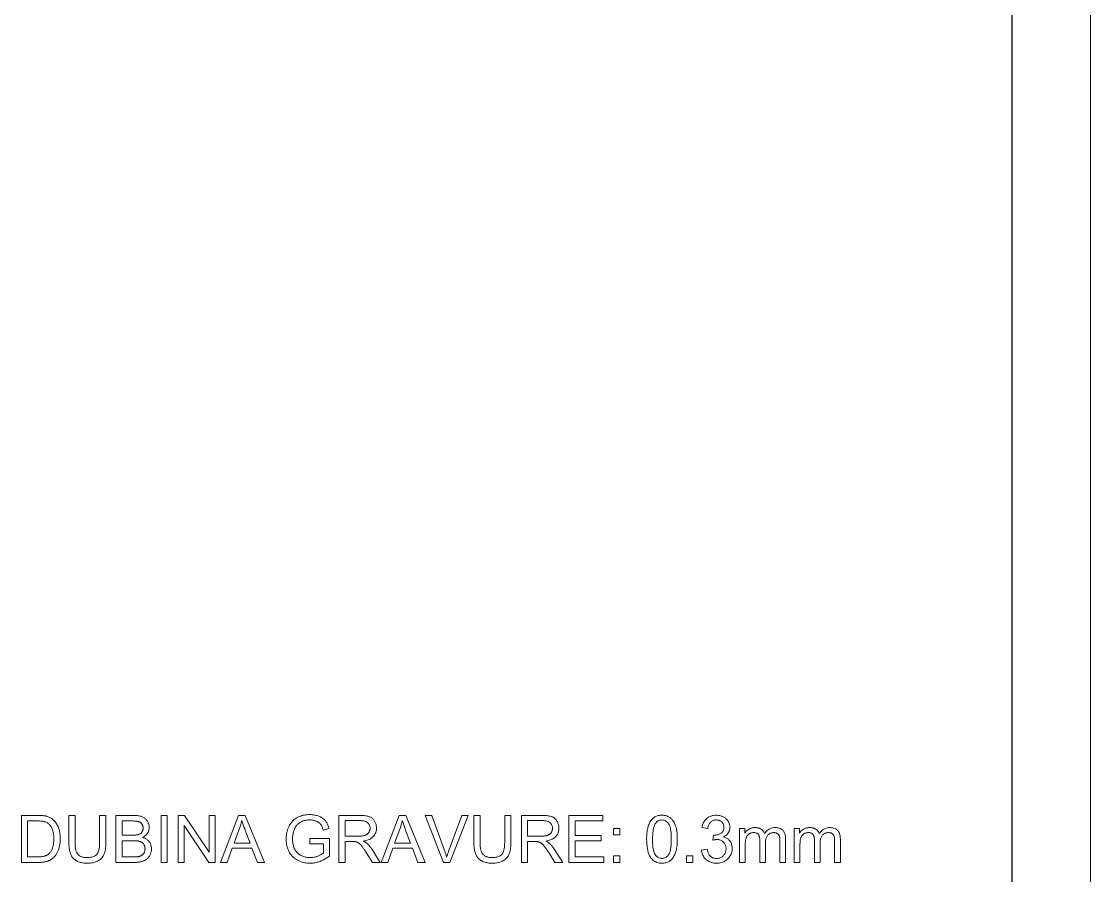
# Model space of a CAD drawing. Extents: x 0 to 297, y 0 to 420.
# Drawn here: x 228.8 to 297, y 50 to 104.5 of the extents above; entities that cross this region are included whole.
import ezdxf

# ---------------------------------------------------------------- set-up
doc = ezdxf.new("R2010")
doc.units = 0

msp = doc.modelspace()

# ---------------------------------------------------------------- linework, layer by layer
at = {"color": 7, "lineweight": 13}
msp.add_line((297, 0), (297, 420), dxfattribs=at)
at = {"color": 7, "lineweight": 30}
msp.add_line((292, 5), (292, 415), dxfattribs=at)
at = {"color": 7, "lineweight": 13}
for points in [[(228.758, 50.798), (228.758, 53.798), (229.792, 53.798), (229.86, 53.798), (229.925, 53.797), (229.987, 53.794), (230.045, 53.791), (230.1, 53.788), (230.152, 53.783), (230.2, 53.777), (230.245, 53.771), (230.287, 53.763), (230.326, 53.755), (230.377, 53.742), (230.426, 53.728), (230.474, 53.711), (230.52, 53.692), (230.565, 53.672), (230.608, 53.649), (230.65, 53.625), (230.69, 53.599), (230.729, 53.571), (230.766, 53.54), (230.812, 53.499), (230.856, 53.456), (230.897, 53.41), (230.936, 53.362), (230.973, 53.312), (231.007, 53.26), (231.039, 53.205), (231.069, 53.148), (231.096, 53.089), (231.121, 53.028), (231.143, 52.965), (231.163, 52.899), (231.181, 52.833), (231.196, 52.764), (231.209, 52.693), (231.22, 52.621), (231.228, 52.547), (231.234, 52.472), (231.237, 52.394), (231.238, 52.315), (231.238, 52.247), (231.235, 52.181), (231.231, 52.117), (231.226, 52.054), (231.218, 51.992), (231.21, 51.933), (231.199, 51.874), (231.187, 51.818), (231.174, 51.763), (231.159, 51.709), (231.142, 51.657), (231.125, 51.607), (231.107, 51.559), (231.088, 51.512), (231.068, 51.468), (231.047, 51.425), (231.025, 51.384), (231.002, 51.345), (230.978, 51.308), (230.954, 51.272), (230.929, 51.238), (230.903, 51.206), (230.877, 51.175), (230.85, 51.145), (230.823, 51.118), (230.796, 51.091), (230.768, 51.066), (230.739, 51.043), (230.71, 51.02), (230.681, 51), (230.65, 50.98), (230.619, 50.962), (230.586, 50.945), (230.552, 50.928), (230.517, 50.913), (230.481, 50.898), (230.443, 50.884), (230.404, 50.872), (230.364, 50.86), (230.323, 50.849), (230.28, 50.84), (230.236, 50.831), (230.191, 50.823), (230.145, 50.817), (230.097, 50.811), (230.048, 50.806), (229.998, 50.803), (229.947, 50.8), (229.895, 50.799), (229.841, 50.798)], [(229.155, 51.152), (229.796, 51.152), (229.854, 51.153), (229.909, 51.155), (229.962, 51.157), (230.013, 51.161), (230.06, 51.166), (230.106, 51.172), (230.148, 51.179), (230.189, 51.188), (230.226, 51.197), (230.261, 51.208), (230.294, 51.219), (230.326, 51.231), (230.356, 51.245), (230.385, 51.259), (230.413, 51.274), (230.439, 51.29), (230.464, 51.307), (230.488, 51.325), (230.51, 51.343), (230.53, 51.363), (230.558, 51.392), (230.584, 51.423), (230.609, 51.457), (230.633, 51.492), (230.656, 51.529), (230.677, 51.568), (230.697, 51.608), (230.716, 51.651), (230.734, 51.696), (230.75, 51.743), (230.765, 51.791), (230.779, 51.842), (230.791, 51.895), (230.801, 51.95), (230.809, 52.006), (230.817, 52.065), (230.822, 52.126), (230.826, 52.189), (230.828, 52.254), (230.829, 52.321), (230.828, 52.413), (230.823, 52.5), (230.815, 52.584), (230.804, 52.662), (230.791, 52.737), (230.774, 52.807), (230.753, 52.873), (230.73, 52.934), (230.704, 52.991), (230.675, 53.044), (230.643, 53.093), (230.61, 53.139), (230.576, 53.181), (230.54, 53.22), (230.504, 53.255), (230.465, 53.287), (230.426, 53.316), (230.385, 53.342), (230.343, 53.364), (230.299, 53.383), (230.265, 53.395), (230.228, 53.405), (230.186, 53.414), (230.14, 53.422), (230.091, 53.429), (230.038, 53.434), (229.98, 53.439), (229.919, 53.442), (229.854, 53.444), (229.785, 53.444), (229.155, 53.444)], [(233.753, 53.798), (234.15, 53.798), (234.15, 52.065), (234.149, 51.976), (234.146, 51.892), (234.141, 51.81), (234.134, 51.733), (234.125, 51.659), (234.114, 51.589), (234.1, 51.523), (234.085, 51.461), (234.068, 51.402), (234.048, 51.347), (234.026, 51.295), (234.001, 51.244), (233.972, 51.196), (233.94, 51.15), (233.905, 51.106), (233.866, 51.063), (233.824, 51.023), (233.779, 50.985), (233.73, 50.948), (233.679, 50.914), (233.624, 50.882), (233.565, 50.854), (233.503, 50.829), (233.438, 50.807), (233.37, 50.789), (233.298, 50.774), (233.223, 50.762), (233.145, 50.754), (233.063, 50.749), (232.978, 50.747), (232.895, 50.749), (232.815, 50.753), (232.739, 50.76), (232.665, 50.77), (232.595, 50.783), (232.527, 50.799), (232.463, 50.818), (232.402, 50.84), (232.343, 50.865), (232.288, 50.892), (232.236, 50.923), (232.187, 50.956), (232.141, 50.991), (232.098, 51.029), (232.059, 51.07), (232.022, 51.114), (231.988, 51.16), (231.958, 51.208), (231.93, 51.259), (231.906, 51.313), (231.884, 51.37), (231.864, 51.431), (231.847, 51.496), (231.832, 51.565), (231.82, 51.639), (231.809, 51.716), (231.801, 51.797), (231.796, 51.882), (231.792, 51.972), (231.791, 52.065), (231.791, 53.798), (232.188, 53.798), (232.188, 52.067), (232.189, 51.991), (232.191, 51.919), (232.194, 51.851), (232.2, 51.787), (232.206, 51.728), (232.214, 51.672), (232.224, 51.621), (232.234, 51.573), (232.247, 51.53), (232.261, 51.491), (232.276, 51.455), (232.294, 51.42), (232.314, 51.388), (232.335, 51.356), (232.359, 51.327), (232.385, 51.299), (232.413, 51.273), (232.444, 51.249), (232.476, 51.226), (232.51, 51.206), (232.546, 51.186), (232.584, 51.169), (232.624, 51.154), (232.664, 51.141), (232.707, 51.13), (232.751, 51.121), (232.797, 51.114), (232.844, 51.109), (232.893, 51.106), (232.943, 51.105), (233.028, 51.107), (233.108, 51.113), (233.183, 51.123), (233.253, 51.137), (233.318, 51.155), (233.378, 51.177), (233.433, 51.203), (233.483, 51.232), (233.527, 51.266), (233.567, 51.304), (233.603, 51.347), (233.634, 51.398), (233.662, 51.456), (233.686, 51.521), (233.707, 51.594), (233.724, 51.674), (233.737, 51.761), (233.746, 51.856), (233.752, 51.958), (233.753, 52.067)], [(234.795, 50.798), (234.795, 53.798), (235.921, 53.798), (235.988, 53.797), (236.053, 53.795), (236.115, 53.79), (236.174, 53.784), (236.23, 53.776), (236.284, 53.766), (236.335, 53.754), (236.384, 53.74), (236.429, 53.725), (236.472, 53.707), (236.513, 53.688), (236.552, 53.667), (236.589, 53.644), (236.624, 53.619), (236.657, 53.592), (236.689, 53.563), (236.719, 53.532), (236.747, 53.499), (236.773, 53.464), (236.797, 53.427), (236.82, 53.389), (236.84, 53.35), (236.857, 53.312), (236.873, 53.273), (236.886, 53.233), (236.896, 53.193), (236.905, 53.153), (236.91, 53.113), (236.914, 53.072), (236.915, 53.031), (236.914, 52.993), (236.911, 52.955), (236.906, 52.918), (236.898, 52.881), (236.889, 52.844), (236.878, 52.808), (236.864, 52.773), (236.848, 52.738), (236.831, 52.703), (236.811, 52.669), (236.789, 52.635), (236.765, 52.603), (236.739, 52.573), (236.71, 52.543), (236.68, 52.515), (236.647, 52.488), (236.612, 52.463), (236.576, 52.439), (236.537, 52.416), (236.496, 52.394), (236.549, 52.377), (236.599, 52.358), (236.648, 52.336), (236.693, 52.313), (236.736, 52.287), (236.777, 52.258), (236.815, 52.228), (236.851, 52.195), (236.884, 52.16), (236.914, 52.122), (236.942, 52.083), (236.967, 52.043), (236.989, 52.001), (237.008, 51.957), (237.024, 51.913), (237.037, 51.866), (237.047, 51.819), (237.055, 51.77), (237.059, 51.72), (237.06, 51.668), (237.059, 51.626), (237.057, 51.585), (237.052, 51.544), (237.046, 51.504), (237.038, 51.465), (237.028, 51.426), (237.017, 51.387), (237.003, 51.35), (236.988, 51.313), (236.971, 51.276), (236.953, 51.241), (236.934, 51.207), (236.914, 51.175), (236.893, 51.144), (236.872, 51.116), (236.849, 51.089), (236.826, 51.063), (236.802, 51.039), (236.777, 51.017), (236.751, 50.997), (236.725, 50.978), (236.696, 50.959), (236.667, 50.942), (236.636, 50.926), (236.604, 50.911), (236.57, 50.896), (236.535, 50.883), (236.499, 50.87), (236.462, 50.859), (236.423, 50.848), (236.383, 50.839), (236.34, 50.83), (236.296, 50.823), (236.251, 50.816), (236.203, 50.811), (236.154, 50.806), (236.103, 50.803), (236.05, 50.8), (235.995, 50.799), (235.939, 50.798)], [(235.192, 52.538), (235.841, 52.538), (235.892, 52.538), (235.94, 52.539), (235.986, 52.541), (236.028, 52.543), (236.067, 52.546), (236.104, 52.55), (236.137, 52.555), (236.168, 52.56), (236.195, 52.566), (236.219, 52.573), (236.249, 52.582), (236.277, 52.593), (236.303, 52.605), (236.329, 52.618), (236.352, 52.632), (236.374, 52.648), (236.395, 52.665), (236.414, 52.683), (236.431, 52.702), (236.447, 52.722), (236.462, 52.743), (236.475, 52.766), (236.487, 52.789), (236.497, 52.814), (236.505, 52.84), (236.512, 52.866), (236.517, 52.894), (236.521, 52.923), (236.523, 52.953), (236.524, 52.984), (236.524, 53.013), (236.521, 53.042), (236.518, 53.07), (236.513, 53.098), (236.506, 53.124), (236.498, 53.15), (236.489, 53.175), (236.478, 53.2), (236.466, 53.224), (236.453, 53.247), (236.438, 53.269), (236.422, 53.289), (236.404, 53.308), (236.385, 53.326), (236.366, 53.342), (236.345, 53.357), (236.322, 53.371), (236.299, 53.383), (236.274, 53.393), (236.248, 53.402), (236.219, 53.41), (236.187, 53.417), (236.151, 53.424), (236.111, 53.429), (236.067, 53.434), (236.02, 53.438), (235.968, 53.44), (235.913, 53.443), (235.854, 53.444), (235.792, 53.444), (235.192, 53.444)], [(237.674, 50.798), (237.674, 53.798), (238.071, 53.798), (238.071, 50.798)], [(238.767, 50.798), (238.767, 53.798), (239.174, 53.798), (240.75, 51.443), (240.75, 53.798), (241.131, 53.798), (241.131, 50.798), (240.723, 50.798), (239.148, 53.156), (239.148, 50.798)], [(241.468, 50.798), (242.62, 53.798), (243.048, 53.798), (244.276, 50.798), (243.824, 50.798), (243.474, 51.707), (242.219, 51.707), (241.89, 50.798)], [(242.334, 52.03), (243.351, 52.03), (243.038, 52.861), (243.01, 52.935), (242.984, 53.007), (242.959, 53.076), (242.935, 53.142), (242.913, 53.206), (242.893, 53.267), (242.873, 53.325), (242.856, 53.38), (242.84, 53.433), (242.825, 53.483), (242.813, 53.425), (242.8, 53.368), (242.786, 53.31), (242.772, 53.253), (242.756, 53.196), (242.739, 53.138), (242.722, 53.081), (242.703, 53.024), (242.684, 52.967), (242.663, 52.91)], [(247.161, 51.975), (247.161, 52.327), (248.432, 52.329), (248.432, 51.216), (248.373, 51.17), (248.314, 51.127), (248.255, 51.086), (248.195, 51.048), (248.135, 51.011), (248.074, 50.977), (248.013, 50.946), (247.952, 50.916), (247.89, 50.889), (247.828, 50.865), (247.766, 50.842), (247.703, 50.822), (247.64, 50.805), (247.577, 50.789), (247.513, 50.777), (247.449, 50.766), (247.385, 50.758), (247.32, 50.752), (247.255, 50.748), (247.19, 50.747), (247.102, 50.749), (247.016, 50.755), (246.932, 50.764), (246.849, 50.777), (246.768, 50.794), (246.689, 50.815), (246.611, 50.84), (246.534, 50.868), (246.46, 50.9), (246.387, 50.936), (246.316, 50.976), (246.249, 51.019), (246.186, 51.065), (246.126, 51.115), (246.07, 51.168), (246.017, 51.224), (245.968, 51.284), (245.922, 51.347), (245.88, 51.414), (245.841, 51.484), (245.806, 51.556), (245.775, 51.63), (245.747, 51.706), (245.724, 51.784), (245.703, 51.863), (245.687, 51.944), (245.674, 52.026), (245.665, 52.111), (245.659, 52.196), (245.657, 52.284), (245.659, 52.371), (245.665, 52.457), (245.674, 52.541), (245.687, 52.625), (245.703, 52.707), (245.723, 52.788), (245.747, 52.868), (245.774, 52.947), (245.806, 53.025), (245.84, 53.101), (245.879, 53.175), (245.92, 53.246), (245.965, 53.312), (246.013, 53.374), (246.064, 53.432), (246.118, 53.487), (246.176, 53.537), (246.236, 53.584), (246.3, 53.626), (246.367, 53.665), (246.437, 53.7), (246.509, 53.732), (246.583, 53.759), (246.659, 53.783), (246.737, 53.803), (246.817, 53.82), (246.9, 53.833), (246.984, 53.842), (247.071, 53.848), (247.159, 53.849), (247.224, 53.848), (247.287, 53.845), (247.349, 53.84), (247.41, 53.833), (247.469, 53.823), (247.527, 53.812), (247.584, 53.798), (247.64, 53.782), (247.694, 53.764), (247.748, 53.744), (247.799, 53.722), (247.848, 53.699), (247.895, 53.673), (247.94, 53.646), (247.982, 53.618), (248.022, 53.588), (248.06, 53.556), (248.096, 53.522), (248.129, 53.487), (248.16, 53.45), (248.189, 53.412), (248.217, 53.371), (248.243, 53.327), (248.268, 53.281), (248.291, 53.233), (248.313, 53.183), (248.334, 53.131), (248.353, 53.076), (248.371, 53.019), (248.387, 52.959), (248.029, 52.861), (248.015, 52.906), (248.001, 52.949), (247.986, 52.99), (247.97, 53.029), (247.953, 53.066), (247.936, 53.101), (247.918, 53.134), (247.9, 53.165), (247.881, 53.194), (247.861, 53.221), (247.84, 53.247), (247.818, 53.272), (247.793, 53.295), (247.767, 53.318), (247.739, 53.339), (247.71, 53.36), (247.679, 53.379), (247.646, 53.397), (247.611, 53.415), (247.575, 53.431), (247.537, 53.446), (247.499, 53.459), (247.459, 53.471), (247.419, 53.481), (247.378, 53.49), (247.337, 53.497), (247.294, 53.503), (247.251, 53.507), (247.206, 53.509), (247.161, 53.51), (247.108, 53.509), (247.055, 53.506), (247.005, 53.502), (246.955, 53.496), (246.908, 53.489), (246.861, 53.48), (246.816, 53.469), (246.773, 53.457), (246.731, 53.443), (246.691, 53.427), (246.652, 53.41), (246.614, 53.392), (246.578, 53.372), (246.544, 53.352), (246.511, 53.331), (246.48, 53.309), (246.45, 53.285), (246.422, 53.261), (246.396, 53.235), (246.37, 53.209), (246.347, 53.182), (246.324, 53.154), (246.302, 53.125), (246.282, 53.097), (246.262, 53.067), (246.244, 53.037), (246.227, 53.007), (246.21, 52.976), (246.195, 52.944), (246.181, 52.912), (246.159, 52.856), (246.14, 52.799), (246.123, 52.741), (246.108, 52.682), (246.095, 52.622), (246.085, 52.561), (246.077, 52.5), (246.071, 52.437), (246.068, 52.373), (246.067, 52.309), (246.068, 52.23), (246.072, 52.153), (246.079, 52.08), (246.089, 52.009), (246.101, 51.94), (246.116, 51.874), (246.134, 51.811), (246.155, 51.751), (246.178, 51.693), (246.205, 51.637), (246.234, 51.585), (246.265, 51.535), (246.299, 51.488), (246.335, 51.443), (246.374, 51.402), (246.416, 51.363), (246.46, 51.327), (246.506, 51.294), (246.555, 51.264), (246.607, 51.236), (246.66, 51.211), (246.714, 51.189), (246.768, 51.169), (246.823, 51.152), (246.879, 51.138), (246.935, 51.126), (246.992, 51.117), (247.05, 51.11), (247.108, 51.107), (247.167, 51.105), (247.219, 51.106), (247.27, 51.109), (247.321, 51.114), (247.372, 51.121), (247.422, 51.13), (247.472, 51.141), (247.522, 51.154), (247.572, 51.169), (247.622, 51.186), (247.671, 51.204), (247.719, 51.224), (247.764, 51.245), (247.808, 51.265), (247.848, 51.286), (247.887, 51.307), (247.923, 51.328), (247.957, 51.35), (247.988, 51.372), (248.017, 51.394), (248.043, 51.416), (248.043, 51.975)], [(249.024, 50.798), (249.024, 53.798), (250.354, 53.798), (250.432, 53.797), (250.506, 53.795), (250.577, 53.791), (250.644, 53.785), (250.707, 53.778), (250.766, 53.769), (250.821, 53.759), (250.872, 53.747), (250.92, 53.733), (250.964, 53.717), (251.004, 53.7), (251.044, 53.68), (251.081, 53.658), (251.117, 53.633), (251.151, 53.606), (251.184, 53.576), (251.215, 53.544), (251.244, 53.509), (251.271, 53.472), (251.297, 53.432), (251.321, 53.391), (251.342, 53.348), (251.361, 53.305), (251.377, 53.261), (251.391, 53.217), (251.402, 53.171), (251.411, 53.124), (251.417, 53.077), (251.421, 53.029), (251.422, 52.98), (251.42, 52.917), (251.414, 52.856), (251.403, 52.797), (251.389, 52.74), (251.37, 52.686), (251.348, 52.633), (251.321, 52.582), (251.29, 52.533), (251.255, 52.486), (251.215, 52.442), (251.172, 52.399), (251.124, 52.36), (251.071, 52.325), (251.014, 52.292), (250.952, 52.262), (250.886, 52.236), (250.816, 52.213), (250.74, 52.193), (250.661, 52.177), (250.577, 52.163), (250.608, 52.148), (250.637, 52.133), (250.664, 52.118), (250.691, 52.103), (250.715, 52.088), (250.739, 52.073), (250.76, 52.058), (250.78, 52.043), (250.799, 52.029), (250.816, 52.014), (250.851, 51.981), (250.885, 51.947), (250.919, 51.911), (250.952, 51.873), (250.986, 51.834), (251.018, 51.794), (251.051, 51.751), (251.083, 51.707), (251.114, 51.662), (251.146, 51.615), (251.667, 50.798), (251.168, 50.798), (250.771, 51.422), (250.737, 51.475), (250.704, 51.525), (250.672, 51.573), (250.642, 51.618), (250.613, 51.661), (250.585, 51.701), (250.558, 51.738), (250.532, 51.773), (250.508, 51.806), (250.485, 51.836), (250.462, 51.864), (250.441, 51.89), (250.419, 51.914), (250.398, 51.937), (250.378, 51.958), (250.358, 51.977), (250.339, 51.994), (250.32, 52.01), (250.301, 52.024), (250.283, 52.036), (250.265, 52.047), (250.247, 52.058), (250.229, 52.068), (250.211, 52.077), (250.193, 52.085), (250.175, 52.093), (250.157, 52.1), (250.139, 52.106), (250.12, 52.111), (250.102, 52.116), (250.088, 52.119), (250.072, 52.121), (250.054, 52.123), (250.034, 52.125), (250.013, 52.127), (249.99, 52.128), (249.965, 52.129), (249.939, 52.13), (249.911, 52.13), (249.881, 52.13), (249.421, 52.13), (249.421, 50.798)], [(249.421, 52.474), (250.274, 52.474), (250.327, 52.475), (250.378, 52.477), (250.427, 52.479), (250.473, 52.483), (250.516, 52.488), (250.558, 52.495), (250.597, 52.502), (250.633, 52.51), (250.668, 52.52), (250.7, 52.531), (250.729, 52.542), (250.758, 52.556), (250.785, 52.57), (250.811, 52.586), (250.835, 52.604), (250.857, 52.622), (250.878, 52.642), (250.898, 52.664), (250.916, 52.687), (250.933, 52.711), (250.948, 52.736), (250.962, 52.761), (250.974, 52.787), (250.984, 52.813), (250.993, 52.84), (251, 52.867), (251.005, 52.894), (251.009, 52.922), (251.012, 52.951), (251.013, 52.98), (251.011, 53.022), (251.006, 53.062), (250.999, 53.101), (250.988, 53.138), (250.974, 53.174), (250.957, 53.208), (250.937, 53.241), (250.914, 53.272), (250.887, 53.301), (250.858, 53.33), (250.825, 53.356), (250.789, 53.379), (250.749, 53.4), (250.706, 53.417), (250.659, 53.432), (250.608, 53.445), (250.554, 53.454), (250.496, 53.461), (250.435, 53.465), (250.37, 53.467), (249.421, 53.467)], [(251.715, 50.798), (252.867, 53.798), (253.294, 53.798), (254.522, 50.798), (254.07, 50.798), (253.72, 51.707), (252.466, 51.707), (252.136, 50.798)], [(252.58, 52.03), (253.597, 52.03), (253.284, 52.861), (253.256, 52.935), (253.23, 53.007), (253.205, 53.076), (253.181, 53.142), (253.159, 53.206), (253.139, 53.267), (253.12, 53.325), (253.102, 53.38), (253.086, 53.433), (253.071, 53.483), (253.059, 53.425), (253.046, 53.368), (253.033, 53.31), (253.018, 53.253), (253.002, 53.196), (252.986, 53.138), (252.968, 53.081), (252.949, 53.024), (252.93, 52.967), (252.91, 52.91)], [(255.697, 50.798), (254.534, 53.798), (254.964, 53.798), (255.744, 51.619), (255.762, 51.567), (255.78, 51.515), (255.798, 51.465), (255.814, 51.415), (255.83, 51.365), (255.846, 51.316), (255.861, 51.268), (255.875, 51.221), (255.888, 51.174), (255.901, 51.128), (255.916, 51.177), (255.93, 51.226), (255.945, 51.275), (255.961, 51.324), (255.977, 51.373), (255.993, 51.422), (256.01, 51.472), (256.027, 51.521), (256.045, 51.57), (256.063, 51.619), (256.873, 53.798), (257.279, 53.798), (256.104, 50.798)], [(259.603, 53.798), (260, 53.798), (260, 52.065), (259.999, 51.976), (259.996, 51.892), (259.991, 51.81), (259.984, 51.733), (259.975, 51.659), (259.964, 51.589), (259.95, 51.523), (259.935, 51.461), (259.917, 51.402), (259.898, 51.347), (259.876, 51.295), (259.851, 51.244), (259.822, 51.196), (259.79, 51.15), (259.755, 51.106), (259.716, 51.063), (259.674, 51.023), (259.629, 50.985), (259.58, 50.948), (259.529, 50.914), (259.474, 50.882), (259.415, 50.854), (259.353, 50.829), (259.288, 50.807), (259.22, 50.789), (259.148, 50.774), (259.073, 50.762), (258.995, 50.754), (258.913, 50.749), (258.828, 50.747), (258.745, 50.749), (258.665, 50.753), (258.589, 50.76), (258.515, 50.77), (258.445, 50.783), (258.377, 50.799), (258.313, 50.818), (258.252, 50.84), (258.193, 50.865), (258.138, 50.892), (258.086, 50.923), (258.037, 50.956), (257.991, 50.991), (257.948, 51.029), (257.908, 51.07), (257.872, 51.114), (257.838, 51.16), (257.807, 51.208), (257.78, 51.259), (257.755, 51.313), (257.734, 51.37), (257.714, 51.431), (257.697, 51.496), (257.682, 51.565), (257.67, 51.639), (257.659, 51.716), (257.651, 51.797), (257.645, 51.882), (257.642, 51.972), (257.641, 52.065), (257.641, 53.798), (258.038, 53.798), (258.038, 52.067), (258.039, 51.991), (258.041, 51.919), (258.044, 51.851), (258.049, 51.787), (258.056, 51.728), (258.064, 51.672), (258.073, 51.621), (258.084, 51.573), (258.097, 51.53), (258.111, 51.491), (258.126, 51.455), (258.144, 51.42), (258.164, 51.388), (258.185, 51.356), (258.209, 51.327), (258.235, 51.299), (258.263, 51.273), (258.294, 51.249), (258.326, 51.226), (258.36, 51.206), (258.396, 51.186), (258.434, 51.169), (258.473, 51.154), (258.514, 51.141), (258.557, 51.13), (258.601, 51.121), (258.647, 51.114), (258.694, 51.109), (258.743, 51.106), (258.793, 51.105), (258.878, 51.107), (258.958, 51.113), (259.033, 51.123), (259.103, 51.137), (259.168, 51.155), (259.228, 51.177), (259.283, 51.203), (259.333, 51.232), (259.377, 51.266), (259.417, 51.304), (259.453, 51.347), (259.484, 51.398), (259.512, 51.456), (259.536, 51.521), (259.557, 51.594), (259.574, 51.674), (259.587, 51.761), (259.596, 51.856), (259.602, 51.958), (259.603, 52.067)], [(260.667, 50.798), (260.667, 53.798), (261.998, 53.798), (262.076, 53.797), (262.15, 53.795), (262.221, 53.791), (262.288, 53.785), (262.351, 53.778), (262.41, 53.769), (262.465, 53.759), (262.516, 53.747), (262.564, 53.733), (262.607, 53.717), (262.648, 53.7), (262.688, 53.68), (262.725, 53.658), (262.761, 53.633), (262.795, 53.606), (262.828, 53.576), (262.859, 53.544), (262.888, 53.509), (262.915, 53.472), (262.941, 53.432), (262.965, 53.391), (262.986, 53.348), (263.005, 53.305), (263.021, 53.261), (263.035, 53.217), (263.046, 53.171), (263.055, 53.124), (263.061, 53.077), (263.065, 53.029), (263.066, 52.98), (263.064, 52.917), (263.058, 52.856), (263.047, 52.797), (263.033, 52.74), (263.014, 52.686), (262.991, 52.633), (262.965, 52.582), (262.934, 52.533), (262.898, 52.486), (262.859, 52.442), (262.816, 52.399), (262.767, 52.36), (262.715, 52.325), (262.658, 52.292), (262.596, 52.262), (262.53, 52.236), (262.46, 52.213), (262.384, 52.193), (262.305, 52.177), (262.221, 52.163), (262.251, 52.148), (262.281, 52.133), (262.308, 52.118), (262.335, 52.103), (262.359, 52.088), (262.383, 52.073), (262.404, 52.058), (262.424, 52.043), (262.443, 52.029), (262.46, 52.014), (262.495, 51.981), (262.529, 51.947), (262.563, 51.911), (262.596, 51.873), (262.629, 51.834), (262.662, 51.794), (262.695, 51.751), (262.727, 51.707), (262.758, 51.662), (262.79, 51.615), (263.311, 50.798), (262.812, 50.798), (262.415, 51.422), (262.381, 51.475), (262.348, 51.525), (262.316, 51.573), (262.286, 51.618), (262.257, 51.661), (262.228, 51.701), (262.202, 51.738), (262.176, 51.773), (262.152, 51.806), (262.129, 51.836), (262.106, 51.864), (262.085, 51.89), (262.063, 51.914), (262.042, 51.937), (262.022, 51.958), (262.002, 51.977), (261.983, 51.994), (261.964, 52.01), (261.945, 52.024), (261.927, 52.036), (261.909, 52.047), (261.891, 52.058), (261.873, 52.068), (261.855, 52.077), (261.837, 52.085), (261.819, 52.093), (261.801, 52.1), (261.783, 52.106), (261.764, 52.111), (261.746, 52.116), (261.732, 52.119), (261.715, 52.121), (261.698, 52.123), (261.678, 52.125), (261.657, 52.127), (261.634, 52.128), (261.609, 52.129), (261.583, 52.13), (261.555, 52.13), (261.525, 52.13), (261.064, 52.13), (261.064, 50.798)], [(261.064, 52.474), (261.918, 52.474), (261.971, 52.475), (262.022, 52.477), (262.07, 52.479), (262.117, 52.483), (262.16, 52.488), (262.202, 52.495), (262.241, 52.502), (262.277, 52.51), (262.312, 52.52), (262.343, 52.531), (262.373, 52.542), (262.402, 52.556), (262.429, 52.57), (262.454, 52.586), (262.479, 52.604), (262.501, 52.622), (262.522, 52.642), (262.542, 52.664), (262.56, 52.687), (262.577, 52.711), (262.592, 52.736), (262.605, 52.761), (262.617, 52.787), (262.628, 52.813), (262.637, 52.84), (262.644, 52.867), (262.649, 52.894), (262.653, 52.922), (262.656, 52.951), (262.657, 52.98), (262.655, 53.022), (262.65, 53.062), (262.643, 53.101), (262.632, 53.138), (262.618, 53.174), (262.601, 53.208), (262.581, 53.241), (262.558, 53.272), (262.531, 53.301), (262.502, 53.33), (262.469, 53.356), (262.433, 53.379), (262.393, 53.4), (262.35, 53.417), (262.303, 53.432), (262.252, 53.445), (262.198, 53.454), (262.14, 53.461), (262.079, 53.465), (262.014, 53.467), (261.064, 53.467)], [(263.696, 50.798), (263.696, 53.798), (265.865, 53.798), (265.865, 53.444), (264.093, 53.444), (264.093, 52.525), (265.753, 52.525), (265.753, 52.173), (264.093, 52.173), (264.093, 51.152), (265.935, 51.152), (265.935, 50.798)], [(268.663, 52.278), (268.664, 52.382), (268.667, 52.482), (268.673, 52.578), (268.68, 52.67), (268.69, 52.758), (268.702, 52.842), (268.716, 52.921), (268.733, 52.996), (268.751, 53.067), (268.772, 53.134), (268.795, 53.198), (268.82, 53.258), (268.847, 53.315), (268.877, 53.37), (268.908, 53.422), (268.942, 53.47), (268.978, 53.516), (269.015, 53.558), (269.055, 53.598), (269.098, 53.635), (269.142, 53.668), (269.188, 53.698), (269.237, 53.724), (269.288, 53.747), (269.341, 53.767), (269.397, 53.782), (269.454, 53.795), (269.514, 53.804), (269.577, 53.809), (269.641, 53.811), (269.689, 53.81), (269.735, 53.807), (269.78, 53.802), (269.825, 53.795), (269.868, 53.786), (269.909, 53.776), (269.95, 53.763), (269.989, 53.748), (270.027, 53.732), (270.064, 53.713), (270.1, 53.693), (270.135, 53.671), (270.168, 53.647), (270.2, 53.622), (270.231, 53.595), (270.26, 53.566), (270.288, 53.535), (270.315, 53.503), (270.341, 53.469), (270.365, 53.433), (270.389, 53.396), (270.411, 53.357), (270.432, 53.316), (270.452, 53.274), (270.471, 53.23), (270.489, 53.184), (270.506, 53.137), (270.522, 53.089), (270.538, 53.039), (270.552, 52.987), (270.564, 52.932), (270.576, 52.874), (270.586, 52.813), (270.595, 52.747), (270.602, 52.678), (270.608, 52.605), (270.613, 52.529), (270.616, 52.449), (270.618, 52.365), (270.619, 52.278), (270.618, 52.174), (270.615, 52.075), (270.609, 51.979), (270.602, 51.888), (270.592, 51.801), (270.58, 51.718), (270.566, 51.638), (270.55, 51.563), (270.531, 51.492), (270.511, 51.426), (270.488, 51.362), (270.463, 51.302), (270.436, 51.244), (270.407, 51.19), (270.375, 51.138), (270.342, 51.089), (270.306, 51.044), (270.268, 51.001), (270.228, 50.961), (270.186, 50.924), (270.142, 50.891), (270.095, 50.86), (270.046, 50.834), (269.995, 50.811), (269.942, 50.791), (269.886, 50.775), (269.828, 50.763), (269.768, 50.754), (269.706, 50.749), (269.641, 50.747), (269.556, 50.75), (269.475, 50.76), (269.397, 50.775), (269.324, 50.797), (269.254, 50.825), (269.187, 50.859), (269.125, 50.9), (269.066, 50.946), (269.011, 50.999), (268.959, 51.058), (268.903, 51.138), (268.853, 51.227), (268.808, 51.325), (268.77, 51.433), (268.737, 51.55), (268.71, 51.677), (268.689, 51.813), (268.675, 51.959), (268.666, 52.114)], [(269.041, 52.278), (269.043, 52.135), (269.048, 52.002), (269.057, 51.879), (269.069, 51.766), (269.085, 51.663), (269.104, 51.569), (269.126, 51.486), (269.152, 51.412), (269.181, 51.348), (269.214, 51.295), (269.25, 51.248), (269.287, 51.207), (269.325, 51.17), (269.365, 51.138), (269.407, 51.111), (269.451, 51.089), (269.496, 51.072), (269.543, 51.06), (269.591, 51.052), (269.641, 51.05), (269.691, 51.052), (269.739, 51.06), (269.786, 51.072), (269.831, 51.089), (269.874, 51.111), (269.916, 51.138), (269.957, 51.17), (269.995, 51.207), (270.032, 51.249), (270.068, 51.296), (270.1, 51.35), (270.13, 51.413), (270.156, 51.487), (270.178, 51.571), (270.197, 51.664), (270.213, 51.767), (270.225, 51.88), (270.234, 52.003), (270.239, 52.135), (270.24, 52.278), (270.239, 52.421), (270.234, 52.554), (270.225, 52.678), (270.213, 52.791), (270.197, 52.894), (270.178, 52.988), (270.156, 53.071), (270.13, 53.145), (270.1, 53.208), (270.068, 53.262), (270.032, 53.308), (269.995, 53.35), (269.956, 53.386), (269.916, 53.418), (269.873, 53.445), (269.829, 53.467), (269.784, 53.484), (269.737, 53.496), (269.688, 53.503), (269.637, 53.506), (269.587, 53.504), (269.539, 53.497), (269.494, 53.486), (269.45, 53.471), (269.409, 53.452), (269.369, 53.428), (269.332, 53.4), (269.296, 53.368), (269.263, 53.332), (269.232, 53.291), (269.195, 53.231), (269.163, 53.163), (269.135, 53.084), (269.11, 52.997), (269.089, 52.9), (269.072, 52.794), (269.058, 52.679), (269.049, 52.555), (269.043, 52.421)], [(272.16, 51.59), (272.528, 51.639), (272.542, 51.578), (272.557, 51.521), (272.574, 51.467), (272.593, 51.417), (272.614, 51.37), (272.637, 51.327), (272.661, 51.287), (272.687, 51.25), (272.715, 51.218), (272.744, 51.188), (272.775, 51.162), (272.808, 51.138), (272.842, 51.118), (272.877, 51.1), (272.913, 51.085), (272.951, 51.072), (272.99, 51.062), (273.031, 51.056), (273.073, 51.051), (273.116, 51.05), (273.167, 51.052), (273.216, 51.057), (273.264, 51.066), (273.311, 51.079), (273.355, 51.095), (273.398, 51.115), (273.44, 51.138), (273.48, 51.165), (273.518, 51.196), (273.555, 51.23), (273.589, 51.267), (273.619, 51.306), (273.646, 51.346), (273.669, 51.388), (273.689, 51.432), (273.705, 51.477), (273.718, 51.524), (273.726, 51.573), (273.732, 51.624), (273.734, 51.676), (273.732, 51.726), (273.727, 51.774), (273.719, 51.82), (273.707, 51.865), (273.692, 51.908), (273.674, 51.949), (273.652, 51.988), (273.628, 52.025), (273.599, 52.061), (273.568, 52.095), (273.534, 52.126), (273.498, 52.154), (273.46, 52.179), (273.421, 52.2), (273.38, 52.218), (273.337, 52.233), (273.292, 52.245), (273.245, 52.253), (273.197, 52.258), (273.146, 52.259), (273.125, 52.259), (273.103, 52.258), (273.079, 52.256), (273.055, 52.253), (273.029, 52.249), (273.003, 52.245), (272.975, 52.239), (272.947, 52.233), (272.917, 52.226), (272.886, 52.218), (272.927, 52.542), (272.935, 52.541), (272.942, 52.54), (272.948, 52.54), (272.955, 52.539), (272.961, 52.539), (272.966, 52.538), (272.972, 52.538), (272.977, 52.538), (272.982, 52.538), (272.987, 52.538), (273.033, 52.539), (273.079, 52.543), (273.124, 52.549), (273.167, 52.557), (273.21, 52.568), (273.252, 52.582), (273.293, 52.598), (273.333, 52.616), (273.372, 52.637), (273.41, 52.66), (273.446, 52.686), (273.478, 52.715), (273.506, 52.746), (273.531, 52.78), (273.552, 52.817), (273.568, 52.856), (273.582, 52.898), (273.591, 52.942), (273.597, 52.989), (273.599, 53.039), (273.597, 53.079), (273.593, 53.117), (273.586, 53.154), (273.577, 53.19), (273.564, 53.224), (273.549, 53.257), (273.531, 53.289), (273.511, 53.319), (273.488, 53.347), (273.461, 53.375), (273.433, 53.4), (273.403, 53.423), (273.372, 53.443), (273.339, 53.46), (273.304, 53.474), (273.268, 53.486), (273.23, 53.496), (273.191, 53.502), (273.15, 53.506), (273.107, 53.508), (273.065, 53.506), (273.024, 53.502), (272.985, 53.496), (272.947, 53.486), (272.91, 53.474), (272.875, 53.459), (272.842, 53.442), (272.81, 53.421), (272.779, 53.398), (272.749, 53.373), (272.722, 53.344), (272.696, 53.313), (272.673, 53.279), (272.651, 53.243), (272.632, 53.204), (272.614, 53.162), (272.599, 53.117), (272.586, 53.07), (272.574, 53.02), (272.565, 52.967), (272.197, 53.033), (272.212, 53.105), (272.231, 53.174), (272.253, 53.24), (272.278, 53.303), (272.307, 53.362), (272.34, 53.417), (272.376, 53.47), (272.415, 53.519), (272.458, 53.565), (272.504, 53.607), (272.553, 53.646), (272.604, 53.68), (272.658, 53.711), (272.714, 53.737), (272.772, 53.76), (272.833, 53.778), (272.896, 53.792), (272.961, 53.802), (273.029, 53.809), (273.099, 53.811), (273.148, 53.81), (273.196, 53.806), (273.243, 53.801), (273.289, 53.794), (273.335, 53.784), (273.38, 53.773), (273.424, 53.759), (273.467, 53.743), (273.51, 53.725), (273.552, 53.705), (273.592, 53.683), (273.63, 53.66), (273.667, 53.635), (273.701, 53.609), (273.734, 53.581), (273.765, 53.551), (273.793, 53.52), (273.82, 53.487), (273.845, 53.453), (273.868, 53.418), (273.888, 53.381), (273.907, 53.344), (273.924, 53.306), (273.938, 53.268), (273.95, 53.23), (273.96, 53.191), (273.967, 53.152), (273.973, 53.112), (273.976, 53.072), (273.977, 53.031), (273.976, 52.992), (273.973, 52.955), (273.968, 52.917), (273.96, 52.881), (273.951, 52.845), (273.94, 52.81), (273.926, 52.776), (273.91, 52.742), (273.893, 52.709), (273.873, 52.677), (273.851, 52.646), (273.827, 52.616), (273.801, 52.587), (273.773, 52.56), (273.743, 52.534), (273.711, 52.509), (273.678, 52.485), (273.642, 52.463), (273.604, 52.443), (273.564, 52.423), (273.616, 52.41), (273.665, 52.393), (273.713, 52.374), (273.758, 52.353), (273.8, 52.329), (273.84, 52.302), (273.878, 52.272), (273.913, 52.24), (273.947, 52.206), (273.977, 52.168), (274.005, 52.129), (274.03, 52.087), (274.052, 52.044), (274.071, 51.998), (274.088, 51.951), (274.101, 51.901), (274.111, 51.85), (274.119, 51.797), (274.123, 51.742), (274.125, 51.684), (274.122, 51.607), (274.113, 51.532), (274.099, 51.459), (274.079, 51.389), (274.053, 51.321), (274.021, 51.256), (273.984, 51.193), (273.941, 51.132), (273.892, 51.074), (273.838, 51.018), (273.779, 50.966), (273.717, 50.92), (273.652, 50.879), (273.585, 50.843), (273.514, 50.813), (273.44, 50.789), (273.363, 50.77), (273.283, 50.756), (273.2, 50.748), (273.114, 50.745), (273.036, 50.747), (272.961, 50.754), (272.889, 50.766), (272.819, 50.783), (272.752, 50.804), (272.688, 50.83), (272.626, 50.86), (272.567, 50.896), (272.511, 50.936), (272.458, 50.98), (272.408, 51.029), (272.362, 51.08), (272.321, 51.134), (272.285, 51.191), (272.253, 51.251), (272.225, 51.313), (272.202, 51.378), (272.184, 51.446), (272.17, 51.517)], [(266.539, 52.552), (266.539, 52.972), (266.958, 52.972), (266.958, 52.552)], [(274.591, 50.798), (274.591, 52.972), (274.921, 52.972), (274.921, 52.667), (274.942, 52.698), (274.964, 52.728), (274.988, 52.757), (275.013, 52.784), (275.04, 52.811), (275.068, 52.836), (275.097, 52.86), (275.127, 52.882), (275.159, 52.903), (275.193, 52.923), (275.227, 52.942), (275.263, 52.958), (275.299, 52.973), (275.336, 52.986), (275.374, 52.996), (275.413, 53.005), (275.454, 53.012), (275.495, 53.017), (275.537, 53.02), (275.579, 53.021), (275.627, 53.02), (275.673, 53.017), (275.717, 53.012), (275.759, 53.005), (275.799, 52.996), (275.838, 52.985), (275.875, 52.972), (275.91, 52.956), (275.944, 52.939), (275.975, 52.92), (276.005, 52.9), (276.034, 52.877), (276.06, 52.853), (276.084, 52.827), (276.107, 52.8), (276.128, 52.771), (276.147, 52.741), (276.164, 52.709), (276.18, 52.675), (276.193, 52.64), (276.247, 52.712), (276.303, 52.777), (276.362, 52.834), (276.425, 52.884), (276.49, 52.926), (276.559, 52.96), (276.631, 52.986), (276.705, 53.005), (276.784, 53.017), (276.865, 53.021), (276.928, 53.019), (276.988, 53.014), (277.045, 53.005), (277.099, 52.992), (277.151, 52.976), (277.199, 52.956), (277.244, 52.933), (277.286, 52.906), (277.326, 52.876), (277.362, 52.842), (277.395, 52.804), (277.424, 52.762), (277.451, 52.717), (277.473, 52.667), (277.492, 52.614), (277.508, 52.557), (277.52, 52.496), (277.529, 52.431), (277.534, 52.363), (277.536, 52.29), (277.536, 50.798), (277.17, 50.798), (277.17, 52.167), (277.169, 52.21), (277.168, 52.251), (277.166, 52.289), (277.164, 52.324), (277.161, 52.357), (277.157, 52.388), (277.152, 52.416), (277.147, 52.442), (277.141, 52.465), (277.134, 52.486), (277.126, 52.505), (277.117, 52.523), (277.107, 52.54), (277.096, 52.557), (277.083, 52.573), (277.07, 52.589), (277.055, 52.603), (277.039, 52.617), (277.022, 52.63), (277.004, 52.642), (276.985, 52.653), (276.965, 52.663), (276.944, 52.672), (276.923, 52.68), (276.901, 52.687), (276.879, 52.692), (276.856, 52.696), (276.832, 52.699), (276.808, 52.701), (276.783, 52.701), (276.738, 52.7), (276.694, 52.695), (276.652, 52.688), (276.612, 52.677), (276.573, 52.663), (276.536, 52.647), (276.5, 52.627), (276.466, 52.604), (276.433, 52.578), (276.402, 52.549), (276.373, 52.517), (276.348, 52.481), (276.325, 52.441), (276.305, 52.398), (276.289, 52.351), (276.275, 52.3), (276.264, 52.246), (276.257, 52.188), (276.252, 52.126), (276.251, 52.061), (276.251, 50.798), (275.882, 50.798), (275.882, 52.21), (275.881, 52.258), (275.879, 52.304), (275.874, 52.347), (275.868, 52.387), (275.86, 52.425), (275.85, 52.461), (275.838, 52.494), (275.825, 52.525), (275.809, 52.553), (275.792, 52.579), (275.773, 52.602), (275.752, 52.623), (275.728, 52.641), (275.702, 52.657), (275.674, 52.671), (275.643, 52.682), (275.61, 52.69), (275.575, 52.697), (275.537, 52.7), (275.498, 52.701), (275.467, 52.701), (275.436, 52.698), (275.406, 52.694), (275.377, 52.688), (275.348, 52.681), (275.319, 52.672), (275.291, 52.661), (275.264, 52.649), (275.237, 52.635), (275.21, 52.62), (275.184, 52.602), (275.16, 52.584), (275.137, 52.564), (275.116, 52.542), (275.096, 52.519), (275.078, 52.494), (275.061, 52.468), (275.045, 52.44), (275.031, 52.411), (275.019, 52.38), (275.008, 52.347), (274.997, 52.312), (274.989, 52.273), (274.981, 52.232), (274.974, 52.188), (274.969, 52.141), (274.965, 52.091), (274.962, 52.039), (274.96, 51.984), (274.959, 51.926), (274.959, 50.798)], [(278.082, 50.798), (278.082, 52.972), (278.412, 52.972), (278.412, 52.667), (278.433, 52.698), (278.455, 52.728), (278.479, 52.757), (278.504, 52.784), (278.531, 52.811), (278.559, 52.836), (278.588, 52.86), (278.619, 52.882), (278.651, 52.903), (278.684, 52.923), (278.718, 52.942), (278.754, 52.958), (278.79, 52.973), (278.827, 52.986), (278.865, 52.996), (278.905, 53.005), (278.945, 53.012), (278.986, 53.017), (279.028, 53.02), (279.071, 53.021), (279.118, 53.02), (279.164, 53.017), (279.208, 53.012), (279.25, 53.005), (279.29, 52.996), (279.329, 52.985), (279.366, 52.972), (279.401, 52.956), (279.435, 52.939), (279.467, 52.92), (279.497, 52.9), (279.525, 52.877), (279.551, 52.853), (279.576, 52.827), (279.598, 52.8), (279.619, 52.771), (279.638, 52.741), (279.656, 52.709), (279.671, 52.675), (279.685, 52.64), (279.738, 52.712), (279.794, 52.777), (279.853, 52.834), (279.916, 52.884), (279.981, 52.926), (280.05, 52.96), (280.122, 52.986), (280.197, 53.005), (280.275, 53.017), (280.356, 53.021), (280.419, 53.019), (280.479, 53.014), (280.536, 53.005), (280.591, 52.992), (280.642, 52.976), (280.69, 52.956), (280.735, 52.933), (280.777, 52.906), (280.817, 52.876), (280.853, 52.842), (280.886, 52.804), (280.916, 52.762), (280.942, 52.717), (280.964, 52.667), (280.983, 52.614), (280.999, 52.557), (281.011, 52.496), (281.02, 52.431), (281.025, 52.363), (281.027, 52.29), (281.027, 50.798), (280.661, 50.798), (280.661, 52.167), (280.66, 52.21), (280.659, 52.251), (280.657, 52.289), (280.655, 52.324), (280.652, 52.357), (280.648, 52.388), (280.643, 52.416), (280.638, 52.442), (280.632, 52.465), (280.625, 52.486), (280.617, 52.505), (280.608, 52.523), (280.598, 52.54), (280.587, 52.557), (280.574, 52.573), (280.561, 52.589), (280.546, 52.603), (280.53, 52.617), (280.513, 52.63), (280.495, 52.642), (280.476, 52.653), (280.456, 52.663), (280.435, 52.672), (280.414, 52.68), (280.393, 52.687), (280.37, 52.692), (280.347, 52.696), (280.323, 52.699), (280.299, 52.701), (280.274, 52.701), (280.229, 52.7), (280.185, 52.695), (280.143, 52.688), (280.103, 52.677), (280.064, 52.663), (280.027, 52.647), (279.991, 52.627), (279.957, 52.604), (279.924, 52.578), (279.893, 52.549), (279.865, 52.517), (279.839, 52.481), (279.816, 52.441), (279.796, 52.398), (279.78, 52.351), (279.766, 52.3), (279.755, 52.246), (279.748, 52.188), (279.743, 52.126), (279.742, 52.061), (279.742, 50.798), (279.373, 50.798), (279.373, 52.21), (279.373, 52.258), (279.37, 52.304), (279.365, 52.347), (279.359, 52.387), (279.351, 52.425), (279.341, 52.461), (279.329, 52.494), (279.316, 52.525), (279.301, 52.553), (279.283, 52.579), (279.264, 52.602), (279.243, 52.623), (279.219, 52.641), (279.193, 52.657), (279.165, 52.671), (279.134, 52.682), (279.101, 52.69), (279.066, 52.697), (279.029, 52.7), (278.989, 52.701), (278.958, 52.701), (278.927, 52.698), (278.898, 52.694), (278.868, 52.688), (278.839, 52.681), (278.811, 52.672), (278.783, 52.661), (278.755, 52.649), (278.728, 52.635), (278.701, 52.62), (278.676, 52.602), (278.651, 52.584), (278.629, 52.564), (278.607, 52.542), (278.587, 52.519), (278.569, 52.494), (278.552, 52.468), (278.537, 52.44), (278.522, 52.411), (278.51, 52.38), (278.499, 52.347), (278.489, 52.312), (278.48, 52.273), (278.472, 52.232), (278.465, 52.188), (278.46, 52.141), (278.456, 52.091), (278.453, 52.039), (278.451, 51.984), (278.451, 51.926), (278.451, 50.798)], [(235.192, 51.152), (235.939, 51.152), (235.976, 51.152), (236.011, 51.153), (236.044, 51.154), (236.075, 51.155), (236.103, 51.156), (236.129, 51.157), (236.152, 51.159), (236.173, 51.161), (236.192, 51.164), (236.209, 51.167), (236.236, 51.172), (236.262, 51.178), (236.287, 51.184), (236.312, 51.192), (236.335, 51.199), (236.357, 51.208), (236.379, 51.217), (236.4, 51.227), (236.419, 51.237), (236.438, 51.248), (236.456, 51.26), (236.474, 51.274), (236.491, 51.288), (236.507, 51.303), (236.522, 51.319), (236.537, 51.336), (236.551, 51.354), (236.565, 51.374), (236.578, 51.394), (236.59, 51.415), (236.601, 51.438), (236.611, 51.46), (236.62, 51.484), (236.628, 51.508), (236.634, 51.533), (236.64, 51.559), (236.644, 51.585), (236.647, 51.612), (236.648, 51.64), (236.649, 51.668), (236.648, 51.701), (236.646, 51.733), (236.641, 51.765), (236.635, 51.795), (236.628, 51.825), (236.618, 51.854), (236.607, 51.881), (236.594, 51.908), (236.579, 51.934), (236.563, 51.96), (236.545, 51.984), (236.526, 52.006), (236.506, 52.027), (236.484, 52.047), (236.461, 52.065), (236.436, 52.082), (236.41, 52.097), (236.383, 52.111), (236.355, 52.123), (236.325, 52.134), (236.293, 52.143), (236.258, 52.152), (236.221, 52.159), (236.181, 52.166), (236.139, 52.171), (236.094, 52.176), (236.046, 52.179), (235.995, 52.182), (235.942, 52.183), (235.886, 52.184), (235.192, 52.184)], [(266.539, 50.798), (266.539, 51.218), (266.958, 51.218), (266.958, 50.798)], [(271.2, 50.798), (271.2, 51.218), (271.62, 51.218), (271.62, 50.798)]]:
    msp.add_lwpolyline(points, close=True, dxfattribs=at)

doc.saveas('drawing.dxf')
